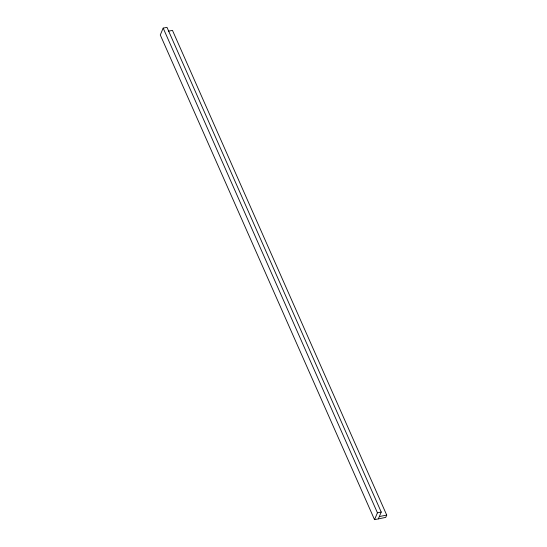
<?xml version="1.0" encoding="UTF-8"?>
<svg xmlns="http://www.w3.org/2000/svg" width="547" height="547" viewBox="0 0 547 547"><rect width="100%" height="100%" fill="white"/><g stroke="black" fill="none" stroke-linecap="round" stroke-linejoin="round"><path stroke-width="0.82" d="M381.232 512.067L166.992 27.35L163.184 28.116L160.285 34.953L374.531 519.65L385.731 517.4L386.715 515.076L172.469 30.379L168.367 31.2M374.531 519.65L377.43 512.812L163.184 28.116M378.339 518.884L381.238 512.047L377.43 512.812M379.324 516.559L386.715 515.076"/></g></svg>
